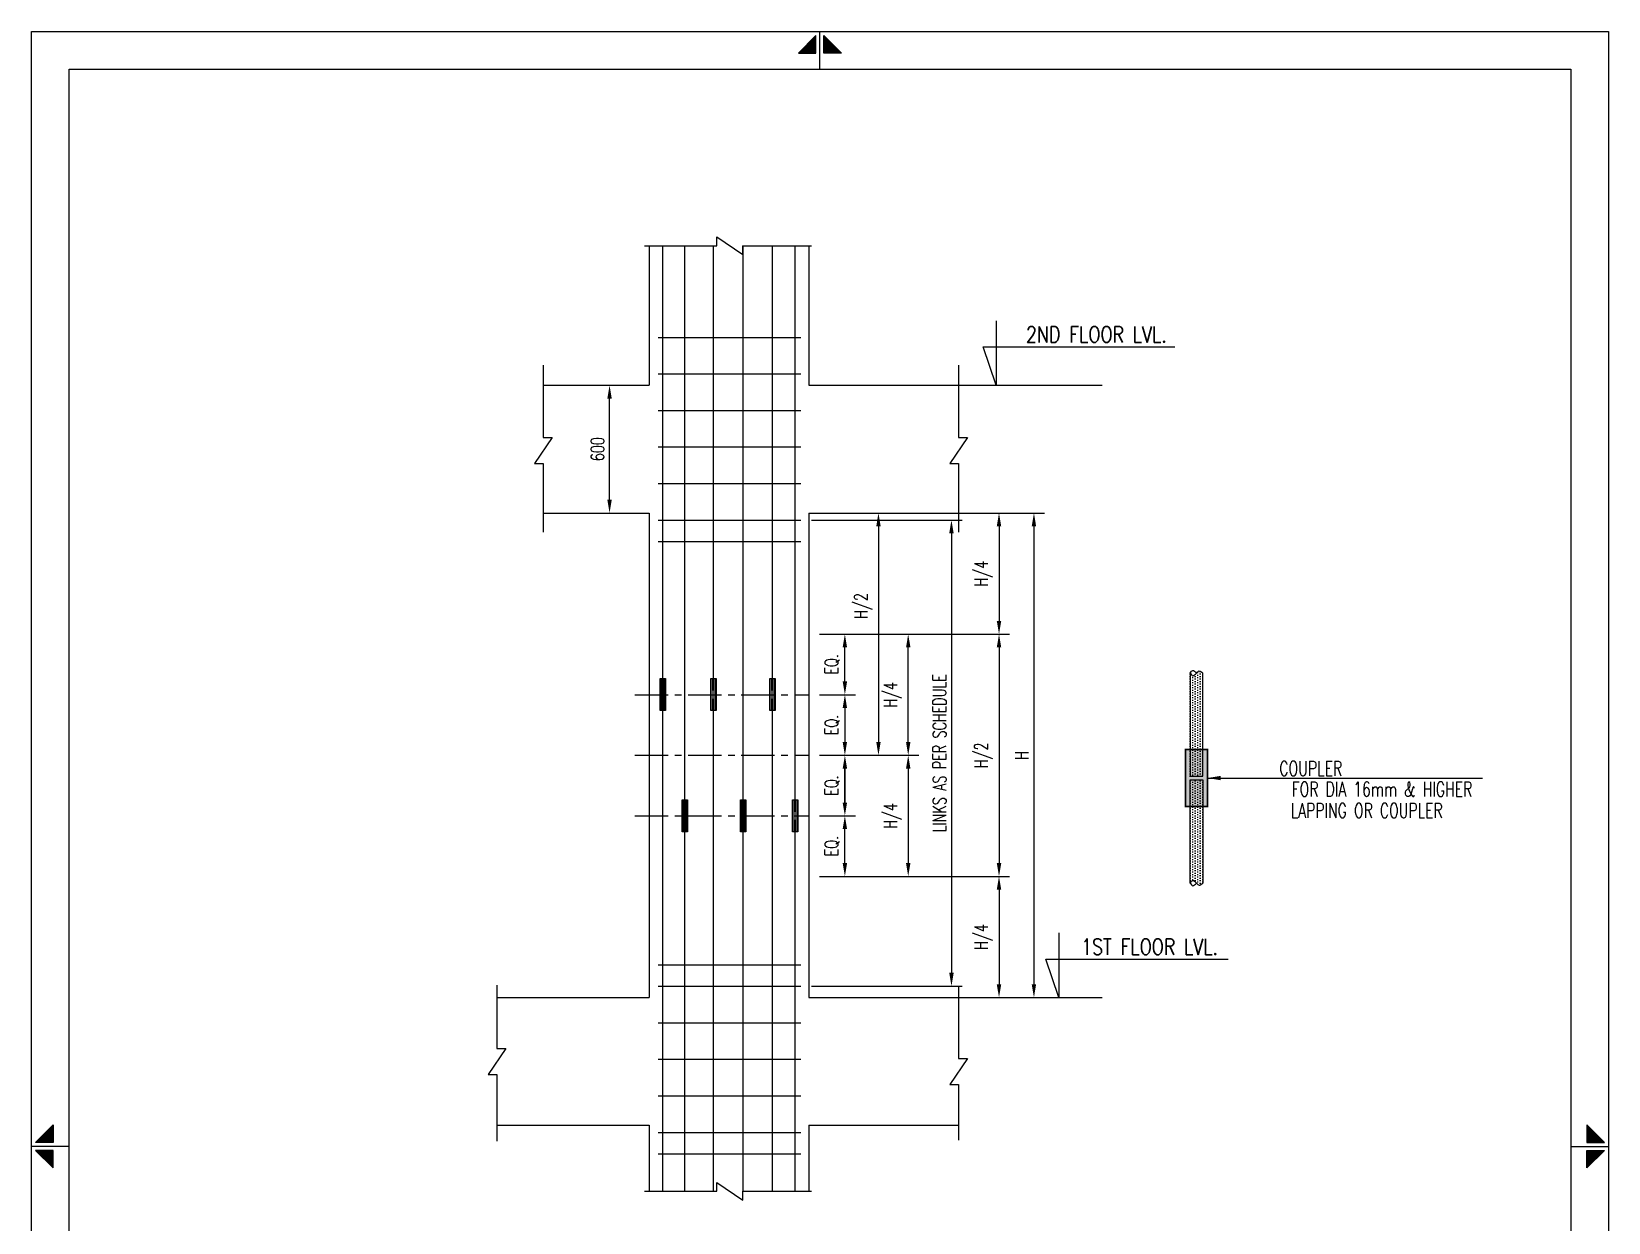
# Model space of a CAD drawing. Header units: inches. Extents: x -106001 to -76391, y -23486 to 18391.
# Drawn here: x -106001 to -76391, y -3978 to 18391 of the extents above; entities that cross this region are included whole.
import ezdxf
from ezdxf.enums import TextEntityAlignment as Align

# ---------------------------------------------------------------- set-up
doc = ezdxf.new("R2010")
doc.units = ezdxf.units.IN
doc.header["$LTSCALE"] = 500
doc.header["$MEASUREMENT"] = 0
doc.header["$PDMODE"] = 35
doc.linetypes.add('CENTER', pattern=[2, 1.25, -0.25, 0.25, -0.25])
for name, color, linetype in [('CEN', 8, 'CENTER'), ('DIM', 5, 'Continuous'), ('HACTH', 9, 'Continuous'), ('LINE CUT', 8, 'Continuous'), ('LINK', 2, 'Continuous'), ('PNA', 8, 'Continuous'), ('REINFORCEMENT', 6, 'Continuous'), ('S-COLUMN', 1, 'Continuous'), ('S-CONCRET LINE', 4, 'Continuous'), ('S-DIM-1', 5, 'Continuous'), ('S-REINFORCEMENT', 6, 'Continuous'), ('S-TEXT-1', 4, 'Continuous'), ('TEXT', 7, 'Continuous'), ('TEXT (SHEET)', 4, 'Continuous'), ('TXT1', 2, 'Continuous')]:
    doc.layers.add(name, color=color, linetype=linetype)
doc.styles.add('ROMAND', font='simplex.shx')
doc.styles.add('ROMANS', font='simplex.shx', dxfattribs={"width": 0.7})
doc.dimstyles.new('dim15(6.67)', dxfattribs={"dimtxt": 250, "dimasz": 250, "dimexe": 200, "dimexo": 200, "dimgap": 100, "dimtad": 1, "dimdec": 0, "dimlfac": 0.15, "dimzin": 0, "dimdsep": 46, "dimtxsty": 'ROMANS', "dimcen": 0, "dimclrd": 5, "dimclre": 5, "dimclrt": 4, "dimadec": 0, "dimazin": 0, "dimtfac": 1, "dimtdec": 0, "dimtix": 1, "dimtofl": 0, "dimtmove": 2, "dimatfit": 3, "dimfxl": 0, "dimtolj": 1, "dimtzin": 0, "dimlwd": -1, "dimlwe": -1, "dimarcsym": 0})
doc.dimstyles.new('dim25', dxfattribs={"dimtxt": 250, "dimasz": 250, "dimexe": 200, "dimexo": 200, "dimgap": 100, "dimtad": 1, "dimdec": 0, "dimlfac": 0.25, "dimzin": 0, "dimdsep": 46, "dimtxsty": 'ROMANS', "dimcen": 0, "dimclrd": 5, "dimclre": 5, "dimclrt": 4, "dimadec": 0, "dimazin": 0, "dimtfac": 1, "dimtdec": 0, "dimtix": 1, "dimtofl": 0, "dimtmove": 2, "dimatfit": 3, "dimfxl": 0, "dimtolj": 1, "dimtzin": 0, "dimlwd": -1, "dimlwe": -1, "dimarcsym": 0})

# ---------------------------------------------------------------- blocks, each defined once
blk = doc.blocks.new('*D16')
at = {"layer": 'Defpoints', "color": 0}
for p in [(-88896, 9347), (-89051, 247), (-87179, 247)]:
    blk.add_point(p, dxfattribs=at)
at = {"layer": 'S-DIM-1', "color": 5}
for p, q in [((-88696, 9347), (-86979, 9347)), ((-87179, 9097), (-87179, 497)), ((-88851, 247), (-86979, 247))]:
    blk.add_line(p, q, dxfattribs=at)
for points in [[(-87138, 9097), (-87221, 9097), (-87179, 9347)], [(-87221, 497), (-87138, 497), (-87179, 247)]]:
    blk.add_solid(points, dxfattribs=at)
at = {"layer": 'S-DIM-1', "color": 4, "insert": (-87404, 4797), "char_height": 250, "attachment_point": 5, "rotation": 90, "style": 'ROMANS'}
blk.add_mtext('\\A1;H', dxfattribs=at)
blk = doc.blocks.new('*D17')
at = {"layer": 'Defpoints', "color": 0}
for p in [(-91404, 9347), (-91404, 4797), (-90099, 4797)]:
    blk.add_point(p, dxfattribs=at)
at = {"layer": 'S-DIM-1', "color": 5}
for p, q in [((-91204, 9347), (-89899, 9347)), ((-90099, 9097), (-90099, 5047)), ((-91204, 4797), (-89899, 4797))]:
    blk.add_line(p, q, dxfattribs=at)
for points in [[(-90057, 9097), (-90140, 9097), (-90099, 9347)], [(-90140, 5047), (-90057, 5047), (-90099, 4797)]]:
    blk.add_solid(points, dxfattribs=at)
at = {"layer": 'S-DIM-1', "color": 4, "insert": (-90385, 7604), "char_height": 250, "attachment_point": 5, "rotation": 90, "style": 'ROMANS'}
blk.add_mtext('\\A1;H/2', dxfattribs=at)
blk = doc.blocks.new('*D18')
at = {"layer": 'Defpoints', "color": 0}
for p in [(-89203, 9347), (-91404, 7072), (-87835, 7072)]:
    blk.add_point(p, dxfattribs=at)
at = {"layer": 'S-DIM-1', "color": 5}
for p, q in [((-89003, 9347), (-87635, 9347)), ((-87835, 9097), (-87835, 7322)), ((-91204, 7072), (-87635, 7072))]:
    blk.add_line(p, q, dxfattribs=at)
for points in [[(-87793, 9097), (-87877, 9097), (-87835, 9347)], [(-87877, 7322), (-87793, 7322), (-87835, 7072)]]:
    blk.add_solid(points, dxfattribs=at)
at = {"layer": 'S-DIM-1', "color": 4, "insert": (-88126, 8210), "char_height": 250, "attachment_point": 5, "rotation": 90, "style": 'ROMANS'}
blk.add_mtext('\\A1;H/4', dxfattribs=at)
blk = doc.blocks.new('*D19')
at = {"layer": 'Defpoints', "color": 0}
for p in [(-91404, 7072), (-91404, 2522), (-87835, 2522)]:
    blk.add_point(p, dxfattribs=at)
at = {"layer": 'S-DIM-1', "color": 5}
for p, q in [((-91204, 7072), (-87635, 7072)), ((-87835, 6822), (-87835, 2772)), ((-91204, 2522), (-87635, 2522))]:
    blk.add_line(p, q, dxfattribs=at)
for points in [[(-87793, 6822), (-87877, 6822), (-87835, 7072)], [(-87877, 2772), (-87793, 2772), (-87835, 2522)]]:
    blk.add_solid(points, dxfattribs=at)
at = {"layer": 'S-DIM-1', "color": 4, "insert": (-88126, 4797), "char_height": 250, "attachment_point": 5, "rotation": 90, "style": 'ROMANS'}
blk.add_mtext('\\A1;H/2', dxfattribs=at)
blk = doc.blocks.new('*D20')
at = {"layer": 'Defpoints', "color": 0}
for p in [(-91404, 2522), (-89051, 247), (-87835, 247)]:
    blk.add_point(p, dxfattribs=at)
at = {"layer": 'S-DIM-1', "color": 5}
for p, q in [((-91204, 2522), (-87635, 2522)), ((-87835, 2272), (-87835, 497)), ((-88851, 247), (-87635, 247))]:
    blk.add_line(p, q, dxfattribs=at)
for points in [[(-87793, 2272), (-87877, 2272), (-87835, 2522)], [(-87877, 497), (-87793, 497), (-87835, 247)]]:
    blk.add_solid(points, dxfattribs=at)
at = {"layer": 'S-DIM-1', "color": 4, "insert": (-88126, 1385), "char_height": 250, "attachment_point": 5, "rotation": 90, "style": 'ROMANS'}
blk.add_mtext('\\A1;H/4', dxfattribs=at)
blk = doc.blocks.new('*D21')
at = {"layer": 'Defpoints', "color": 0}
for p in [(-91557, 9214), (-91557, 461), (-88728, 461)]:
    blk.add_point(p, dxfattribs=at)
at = {"layer": 'S-DIM-1', "color": 5}
for p, q in [((-91357, 9214), (-88528, 9214)), ((-88728, 8964), (-88728, 711)), ((-91357, 461), (-88528, 461))]:
    blk.add_line(p, q, dxfattribs=at)
for points in [[(-88686, 8964), (-88770, 8964), (-88728, 9214)], [(-88770, 711), (-88686, 711), (-88728, 461)]]:
    blk.add_solid(points, dxfattribs=at)
at = {"layer": 'S-DIM-1', "color": 4, "insert": (-88953, 4837), "char_height": 250, "attachment_point": 5, "rotation": 90, "style": 'ROMANS'}
blk.add_mtext('\\A1;LINKS AS PER SCHEDULE', dxfattribs=at)
blk = doc.blocks.new('*D22')
at = {"layer": 'Defpoints', "color": 0}
for p in [(-95399, 11747), (-95148, 11747), (-95399, 9347)]:
    blk.add_point(p, dxfattribs=at)
at = {"layer": 'S-COLUMN', "color": 5}
for p, q in [((-95199, 11747), (-94948, 11747)), ((-95148, 9597), (-95148, 11497)), ((-95199, 9347), (-94948, 9347))]:
    blk.add_line(p, q, dxfattribs=at)
for points in [[(-95106, 11497), (-95189, 11497), (-95148, 11747)], [(-95189, 9597), (-95106, 9597), (-95148, 9347)]]:
    blk.add_solid(points, dxfattribs=at)
at = {"layer": 'S-COLUMN', "color": 4, "insert": (-95373, 10547), "char_height": 250, "attachment_point": 5, "rotation": 90, "style": 'ROMANS'}
blk.add_mtext('\\A1;600', dxfattribs=at)
blk = doc.blocks.new('MID')
at = {"layer": 'TEXT'}
for p, q in [((8.94, 1.07), (4.27, 5.74)), ((4.27, 5.74), (4.27, 1.07)), ((0, 0), (10, 0)), ((4.27, 1.07), (8.94, 1.07)), ((8.94, -1.07), (4.27, -5.74)), ((4.27, -1.07), (8.94, -1.07)), ((4.27, -5.74), (4.27, -1.07))]:
    blk.add_line(p, q, dxfattribs=at)
for points in [[(4.27, 5.74), (8.94, 1.07), (4.27, 1.07)], [(4.27, -5.74), (8.94, -1.07), (4.27, -1.07)]]:
    blk.add_solid(points, dxfattribs=at)
blk = doc.blocks.new('A4')
at = {"layer": 'PNA', "color": 4}
blk.add_lwpolyline([(261008, -3862), (241268, -3862), (241268, 24056), (261008, 24056)], close=True, dxfattribs=at)
at = {"layer": 'PNA', "color": 3}
blk.add_lwpolyline([(260538, -3392), (241738, -3392), (241738, 23586), (260538, 23586)], close=True, dxfattribs=at)
at = {"layer": 'TEXT (SHEET)', "color": 4, "xscale": -47, "yscale": 47, "zscale": 47, "rotation": 270}
blk.add_blockref('MID', (251138, 23586), dxfattribs=at)
at = {"layer": 'TEXT (SHEET)', "color": 4, "yscale": 47, "zscale": 47}
for p, xscale in [((241738, 10097), -47), ((260538, 10097), 47)]:
    blk.add_blockref('MID', p, dxfattribs=dict(at, xscale=xscale))
blk = doc.blocks.new('*D23')
at = {"layer": 'Defpoints', "color": 0}
for p in [(-90204, 4797), (-90586, 2522), (-89540, 2522)]:
    blk.add_point(p, dxfattribs=at)
at = {"layer": 'S-DIM-1', "color": 5}
for p, q in [((-90004, 4797), (-89340, 4797)), ((-89540, 4547), (-89540, 2772)), ((-90386, 2522), (-89340, 2522))]:
    blk.add_line(p, q, dxfattribs=at)
for points in [[(-89498, 4547), (-89581, 4547), (-89540, 4797)], [(-89581, 2772), (-89498, 2772), (-89540, 2522)]]:
    blk.add_solid(points, dxfattribs=at)
at = {"layer": 'S-DIM-1', "color": 4, "insert": (-89830, 3660), "char_height": 250, "attachment_point": 5, "rotation": 90, "style": 'ROMANS'}
blk.add_mtext('\\A1;\\Fsimplex.shx|c1;H/4', dxfattribs=at)
blk = doc.blocks.new('*D24')
at = {"layer": 'Defpoints', "color": 0}
for p in [(-91404, 3660), (-90729, 3660), (-91404, 2522)]:
    blk.add_point(p, dxfattribs=at)
at = {"layer": 'S-DIM-1', "color": 5}
for p, q in [((-91204, 3660), (-90529, 3660)), ((-90729, 2772), (-90729, 3410)), ((-91204, 2522), (-90529, 2522))]:
    blk.add_line(p, q, dxfattribs=at)
for points in [[(-90688, 3410), (-90771, 3410), (-90729, 3660)], [(-90771, 2772), (-90688, 2772), (-90729, 2522)]]:
    blk.add_solid(points, dxfattribs=at)
at = {"layer": 'S-DIM-1', "color": 4, "insert": (-90966, 3091), "char_height": 250, "attachment_point": 5, "rotation": 90, "style": 'ROMANS'}
blk.add_mtext('\\A1;EQ.', dxfattribs=at)
blk = doc.blocks.new('*D25')
at = {"layer": 'Defpoints', "color": 0}
for p in [(-91404, 4797), (-90729, 4797), (-91404, 3660)]:
    blk.add_point(p, dxfattribs=at)
at = {"layer": 'S-DIM-1', "color": 5}
for p, q in [((-91204, 4797), (-90529, 4797)), ((-90729, 3910), (-90729, 4547)), ((-91204, 3660), (-90529, 3660))]:
    blk.add_line(p, q, dxfattribs=at)
for points in [[(-90688, 4547), (-90771, 4547), (-90729, 4797)], [(-90771, 3910), (-90688, 3910), (-90729, 3660)]]:
    blk.add_solid(points, dxfattribs=at)
at = {"layer": 'S-DIM-1', "color": 4, "insert": (-90966, 4229), "char_height": 250, "attachment_point": 5, "rotation": 90, "style": 'ROMANS'}
blk.add_mtext('\\A1;\\Fsimplex.shx|c1;EQ.', dxfattribs=at)
blk = doc.blocks.new('*D26')
at = {"layer": 'Defpoints', "color": 0}
for p in [(-91404, 7072), (-89540, 7072), (-91404, 4797)]:
    blk.add_point(p, dxfattribs=at)
at = {"layer": 'S-DIM-1', "color": 5}
for p, q in [((-91204, 7072), (-89340, 7072)), ((-89540, 5047), (-89540, 6822)), ((-91204, 4797), (-89340, 4797))]:
    blk.add_line(p, q, dxfattribs=at)
for points in [[(-89498, 6822), (-89581, 6822), (-89540, 7072)], [(-89581, 5047), (-89498, 5047), (-89540, 4797)]]:
    blk.add_solid(points, dxfattribs=at)
at = {"layer": 'S-DIM-1', "color": 4, "insert": (-89830, 5935), "char_height": 250, "attachment_point": 5, "rotation": 90, "style": 'ROMANS'}
blk.add_mtext('\\A1;\\Fsimplex.shx|c1;H/4', dxfattribs=at)
blk = doc.blocks.new('*D27')
at = {"layer": 'Defpoints', "color": 0}
for p in [(-91404, 4797), (-91404, 3660), (-90729, 3660)]:
    blk.add_point(p, dxfattribs=at)
at = {"layer": 'S-DIM-1', "color": 5}
for p, q in [((-91204, 4797), (-90529, 4797)), ((-90729, 4547), (-90729, 3910)), ((-91204, 3660), (-90529, 3660))]:
    blk.add_line(p, q, dxfattribs=at)
for points in [[(-90688, 4547), (-90771, 4547), (-90729, 4797)], [(-90771, 3910), (-90688, 3910), (-90729, 3660)]]:
    blk.add_solid(points, dxfattribs=at)
at = {"layer": 'S-DIM-1', "color": 4, "insert": (-90966, 4229), "char_height": 250, "attachment_point": 5, "rotation": 90, "style": 'ROMANS'}
blk.add_mtext('\\A1;EQ.', dxfattribs=at)
blk = doc.blocks.new('*D28')
at = {"layer": 'Defpoints', "color": 0}
for p in [(-91404, 7072), (-90729, 7072), (-91404, 5935)]:
    blk.add_point(p, dxfattribs=at)
at = {"layer": 'S-DIM-1', "color": 5}
for p, q in [((-91204, 7072), (-90529, 7072)), ((-90729, 6185), (-90729, 6822)), ((-91204, 5935), (-90529, 5935))]:
    blk.add_line(p, q, dxfattribs=at)
for points in [[(-90688, 6822), (-90771, 6822), (-90729, 7072)], [(-90771, 6185), (-90688, 6185), (-90729, 5935)]]:
    blk.add_solid(points, dxfattribs=at)
at = {"layer": 'S-DIM-1', "color": 4, "insert": (-90966, 6504), "char_height": 250, "attachment_point": 5, "rotation": 90, "style": 'ROMANS'}
blk.add_mtext('\\A1;\\Fsimplex.shx|c1;EQ.', dxfattribs=at)
blk = doc.blocks.new('*D29')
at = {"layer": 'Defpoints', "color": 0}
for p in [(-91404, 5935), (-91404, 4797), (-90729, 4797)]:
    blk.add_point(p, dxfattribs=at)
at = {"layer": 'S-DIM-1', "color": 5}
for p, q in [((-91204, 5935), (-90529, 5935)), ((-90729, 5685), (-90729, 5047)), ((-91204, 4797), (-90529, 4797))]:
    blk.add_line(p, q, dxfattribs=at)
for points in [[(-90688, 5685), (-90771, 5685), (-90729, 5935)], [(-90771, 5047), (-90688, 5047), (-90729, 4797)]]:
    blk.add_solid(points, dxfattribs=at)
at = {"layer": 'S-DIM-1', "color": 4, "insert": (-90966, 5366), "char_height": 250, "attachment_point": 5, "rotation": 90, "style": 'ROMANS'}
blk.add_mtext('\\A1;EQ.', dxfattribs=at)

msp = doc.modelspace()

# ---------------------------------------------------------------- hatches: boundary and pattern name
at = {"layer": 'DIM'}
h = msp.add_hatch(color=253, dxfattribs=at)
h.dxf.hatch_style = 1
h.paths.add_polyline_path([(-84335.2, 4905.4), (-84335.2, 3833.2), (-83921, 3833.2), (-83921, 4905.4)])
at = {"layer": 'HACTH'}
h = msp.add_hatch(dxfattribs=at)
h.set_pattern_fill('DOTS', color=256, scale=300, angle=90, style=0)
h.set_pattern_definition([(90, (4626.568, 2403.64), (-18.75, 9.375), [0, -18.75])])
h.paths.add_polyline_path([(-94194.5, 6240.6), (-94194.5, 5640.6), (-94094.5, 5640.6), (-94094.5, 6240.6)])
h = msp.add_hatch(dxfattribs=at)
h.set_pattern_fill('DOTS', color=256, scale=300, angle=90, style=0)
h.set_pattern_definition([(90, (5576.761, 2403.64), (-18.75, 9.375), [0, -18.75])])
h.paths.add_polyline_path([(-93244.3, 6240.6), (-93244.3, 5640.6), (-93144.3, 5640.6), (-93144.3, 6240.6)])
h = msp.add_hatch(dxfattribs=at)
h.set_pattern_fill('DOTS', color=256, scale=300, angle=90, style=0)
h.set_pattern_definition([(90, (6684.2, 2403.64), (-18.75, 9.375), [0, -18.75])])
h.paths.add_polyline_path([(-92136.8, 6240.6), (-92136.8, 5640.6), (-92036.8, 5640.6), (-92036.8, 6240.6)])
h = msp.add_hatch(dxfattribs=at)
h.set_pattern_fill('DOTS', color=256, scale=750, angle=90, style=0)
h.set_pattern_definition([(90, (-817605.284, 360677.163), (-46.875, 23.4375), [0, -46.875])])
edge = h.paths.add_edge_path()
edge.add_spline(control_points=[(-84248.1, 6341.5), (-84231.8, 6317.9), (-84195.9, 6266.1), (-84132.5, 6337.2), (-84074.2, 6399.8), (-84031.6, 6362.2), (-84008.1, 6341.5)], knot_values=[0, 0, 0, 0, 71.0868201, 156.1979291, 220.6434534, 299.3886961, 299.3886961, 299.3886961, 299.3886961], degree=3, periodic=0)
edge.add_line((-84008.1, 6341.5), (-84008.1, 4401.9))
edge.add_line((-84008.1, 4401.9), (-84248.1, 4401.9))
edge.add_line((-84248.1, 4401.9), (-84248.1, 6341.5))
h = msp.add_hatch(dxfattribs=at)
h.set_pattern_fill('DOTS', color=256, scale=750, angle=90, style=0)
h.set_pattern_definition([(90, (-817605.284, 360871.95), (-46.875, 23.4375), [0, -46.875])])
edge = h.paths.add_edge_path()
edge.add_line((-84248.1, 2397), (-84248.1, 4336.7))
edge.add_line((-84248.1, 4336.7), (-84008.1, 4336.7))
edge.add_line((-84008.1, 4336.7), (-84008.1, 2397))
edge.add_spline(control_points=[(-84008.1, 2397), (-84031.6, 2376.3), (-84074.2, 2338.7), (-84132.5, 2401.3), (-84195.9, 2472.5), (-84231.8, 2420.6), (-84248.1, 2397)], knot_values=[-299.3886961, -299.3886961, -299.3886961, -299.3886961, -220.6434534, -156.1979291, -71.0868201, 0, 0, 0, 0], degree=3, periodic=0)
h = msp.add_hatch(dxfattribs=at)
h.set_pattern_fill('DOTS', color=256, scale=300, angle=90, style=0)
h.set_pattern_definition([(90, (5038.344, 123.048), (-18.75, 9.375), [0, -18.75])])
h.paths.add_polyline_path([(-93782.7, 3960), (-93782.7, 3360), (-93682.7, 3360), (-93682.7, 3960)])
h = msp.add_hatch(dxfattribs=at)
h.set_pattern_fill('DOTS', color=256, scale=300, angle=90, style=0)
h.set_pattern_definition([(90, (6131.587, 123.048), (-18.75, 9.375), [0, -18.75])])
h.paths.add_polyline_path([(-92689.5, 3960), (-92689.5, 3360), (-92589.5, 3360), (-92589.5, 3960)])
h = msp.add_hatch(dxfattribs=at)
h.set_pattern_fill('DOTS', color=256, scale=300, angle=90, style=0)
h.set_pattern_definition([(90, (7106.568, 123.048), (-18.75, 9.375), [0, -18.75])])
h.paths.add_polyline_path([(-91714.5, 3960), (-91714.5, 3360), (-91614.5, 3360), (-91614.5, 3960)])

# ---------------------------------------------------------------- linework, layer by layer
at = {"layer": 'CEN'}
for p, q in [((-94673.6, 5935), (-91404.5, 5935)), ((-94673.6, 4797.5), (-91404.5, 4797.5)), ((-94673.6, 3660), (-91404.5, 3660))]:
    msp.add_line(p, q, dxfattribs=at)
at = {"layer": 'DIM', "color": 3, "linetype": 'Continuous'}
for p, q in [((-88593.3, 11747.5), (-85895.1, 11747.5)), ((-88593.3, 247.5), (-85895.1, 247.5))]:
    msp.add_line(p, q, dxfattribs=at)
at = {"layer": 'DIM'}
for points in [[(-94491.7, 14366.3), (-93133.8, 14366.3), (-93133.8, 14532.6), (-92647, 14199.9), (-92647, 14366.3), (-91353.1, 14366.3)], [(-94491.7, -3392.7), (-93133.8, -3392.7), (-93133.8, -3226.4), (-92647, -3559.1), (-92647, -3392.7), (-91353.1, -3392.7)]]:
    msp.add_lwpolyline(points, dxfattribs=at)
at = {"layer": 'DIM', "color": 8}
for points in [[(-96392.9, 12124.4), (-96392.9, 10766.5), (-96226.5, 10766.5), (-96559.2, 10279.7), (-96392.9, 10279.7), (-96392.9, 8985.7)], [(-88593.3, 12124.4), (-88593.3, 10766.5), (-88426.9, 10766.5), (-88759.6, 10279.7), (-88593.3, 10279.7), (-88593.3, 8985.7)], [(-97261.6, 480.1), (-97261.6, -709.1), (-97095.2, -709.1), (-97427.9, -1195.9), (-97261.6, -1195.9), (-97261.6, -2453)], [(-88593.3, 460.4), (-88593.3, -897.5), (-88426.9, -897.5), (-88759.6, -1384.4), (-88593.3, -1384.4), (-88593.3, -2431.5)]]:
    msp.add_lwpolyline(points, dxfattribs=at)
at = {"layer": 'DIM', "color": 8, "const_width": 30}
msp.add_lwpolyline([(-84335.2, 4905.4), (-83921, 4905.4), (-83921, 3833.2), (-84335.2, 3833.2)], close=True, dxfattribs=at)
at = {"layer": 'LINE CUT'}
for points in [[(-84248.1, 6341.5), (-84231.8, 6365.2), (-84195.9, 6417), (-84151, 6366.7), (-84128.1, 6341.5)], [(-84248.1, 2397), (-84231.8, 2373.4), (-84195.9, 2321.5), (-84151, 2371.9), (-84128.1, 2397)]]:
    msp.add_open_spline(points, degree=3, knots=[0, 0, 0, 0, 1.1847803, 2.6032989, 2.6032989, 2.6032989, 2.6032989], dxfattribs=at)
for points in [[(-84248.1, 6341.5), (-84197.2, 6291.9), (-84128.1, 6341.5), (-84076.6, 6380.3), (-84008.1, 6341.5)], [(-84248.1, 2397), (-84197.2, 2446.6), (-84128.1, 2397), (-84076.6, 2358.2), (-84008.1, 2397)]]:
    msp.add_spline(points, degree=3, dxfattribs=at)
at = {"layer": 'LINK'}
for p, q in [((-94237.2, 12646.6), (-91556.7, 12646.6)), ((-94237.2, 11960.6), (-91556.7, 11960.6)), ((-94237.2, 11274.6), (-91556.7, 11274.6)), ((-94237.2, 10588.6), (-91556.7, 10588.6)), ((-94237.2, 9902.6), (-91556.7, 9902.6)), ((-94237.2, 9214.1), (-91556.7, 9214.1)), ((-94237.2, 8814.1), (-91556.7, 8814.1)), ((-94237.2, 860.6), (-91556.7, 860.6)), ((-94237.2, 460.6), (-91556.7, 460.6)), ((-94237.2, -225.4), (-91556.7, -225.4)), ((-94237.2, -911.4), (-91556.7, -911.4)), ((-94237.2, -1597.4), (-91556.7, -1597.4)), ((-94237.2, -2285.9), (-91556.7, -2285.9)), ((-94237.2, -2685.9), (-91556.7, -2685.9))]:
    msp.add_line(p, q, dxfattribs=at)
at = {"layer": 'REINFORCEMENT'}
for points in [[(-84248.1, 6341.5), (-84248.1, 4401.9), (-84008.1, 4401.9), (-84008.1, 6341.5)], [(-84248.1, 2397), (-84248.1, 4336.7), (-84008.1, 4336.7), (-84008.1, 2397)]]:
    msp.add_lwpolyline(points, dxfattribs=at)
at = {"layer": 'S-CONCRET LINE', "color": 130, "linetype": 'Continuous'}
for p, q in [((-94404.5, 14373.5), (-94404.5, 11747.5)), ((-91404.5, 14373.5), (-91404.5, 11747.5)), ((-96392.9, 11747.5), (-94404.5, 11747.5)), ((-91404.5, 11747.5), (-88593.3, 11747.5)), ((-96392.9, 9347.5), (-94404.5, 9347.5)), ((-94404.5, 9347.5), (-94404.5, 247.5)), ((-91404.5, 9347.5), (-91404.5, 247.5)), ((-91404.5, 9347.5), (-88593.3, 9347.5)), ((-97261.6, 247.5), (-94404.5, 247.5)), ((-91404.5, 247.5), (-88593.3, 247.5)), ((-97261.6, -2152.5), (-94404.5, -2152.5)), ((-94404.5, -2152.5), (-94404.5, -3392.7)), ((-91404.5, -2152.5), (-91404.5, -3392.7)), ((-91404.5, -2152.5), (-88593.3, -2152.5))]:
    msp.add_line(p, q, dxfattribs=at)
for points in [[(-94194.5, 6240.6), (-94094.5, 6240.6), (-94094.5, 5640.6), (-94194.5, 5640.6)], [(-93244.3, 6240.6), (-93144.3, 6240.6), (-93144.3, 5640.6), (-93244.3, 5640.6)], [(-92136.8, 6240.6), (-92036.8, 6240.6), (-92036.8, 5640.6), (-92136.8, 5640.6)], [(-93782.7, 3960), (-93682.7, 3960), (-93682.7, 3360), (-93782.7, 3360)], [(-92689.5, 3960), (-92589.5, 3960), (-92589.5, 3360), (-92689.5, 3360)], [(-91714.5, 3960), (-91614.5, 3960), (-91614.5, 3360), (-91714.5, 3360)]]:
    msp.add_lwpolyline(points, close=True, dxfattribs=at)
at = {"layer": 'S-REINFORCEMENT'}
for p, q in [((-94144.5, 6015.6), (-94144.5, 14373.5)), ((-93732.7, 3735), (-93732.7, 14373.5)), ((-93194.3, 6015.6), (-93194.3, 14373.5)), ((-92639.5, 3735), (-92639.5, 14373.5)), ((-92086.8, 6015.6), (-92086.8, 14373.5)), ((-91664.5, 3735), (-91664.5, 14366.3)), ((-94144.5, -3392.7), (-94144.5, 5854.4)), ((-93194.3, -3392.7), (-93194.3, 5854.4)), ((-92086.8, -3392.7), (-92086.8, 5854.4)), ((-93732.7, -3392.7), (-93732.7, 3585)), ((-92639.5, -3392.7), (-92639.5, 3585)), ((-91664.5, -3392.7), (-91664.5, 3585))]:
    msp.add_line(p, q, dxfattribs=at)
at = {"layer": 'TXT1'}
for points in [[(-87886.7, 12959.7), (-87886.7, 11747.5), (-88132.3, 12469.2), (-84531.8, 12469.2)], [(-86708.9, 1459.7), (-86708.9, 247.5), (-86954.5, 969.2), (-83533, 969.2)]]:
    msp.add_lwpolyline(points, dxfattribs=at)

# ---------------------------------------------------------------- block references
at = {"xscale": 1.499999999999976, "yscale": 1.499999999999976, "zscale": 1.499999999999976}
msp.add_blockref('A4', (-467904, -17693.9), dxfattribs=at)

# ---------------------------------------------------------------- texts
at = {"layer": 'S-TEXT-1', "linetype": 'ByBlock', "style": 'ROMANS', "width": 0.7}
for s, p in [('COUPLER', (-81981.5, 4549.2)), ('FOR DIA 16mm & HIGHER', (-80644.1, 4160.2)), ('LAPPING OR COUPLER', (-80931.5, 3758.4))]:
    msp.add_text(s, height=275, dxfattribs=at).set_placement(p, align=Align.MIDDLE)
at = {"layer": 'TXT1', "style": 'ROMAND', "width": 0.8}
for s, p in [('2ND FLOOR LVL.', (-86006.8, 12551.5)), ('1ST FLOOR LVL.', (-85008, 1051.5))]:
    msp.add_text(s, height=300, dxfattribs=at).set_placement(p, align=Align.CENTER)

# ---------------------------------------------------------------- dimensions: what is measured, and where the dimension line sits
at = {"layer": 'S-COLUMN'}
dim = msp.add_linear_dim(base=(-95147.7, 11747.5), p1=(-95398.7, 9347.5), p2=(-95398.7, 11747.5), angle=90, dimstyle='dim25', dxfattribs=at)
dim.commit()
dim.dimension.update_dxf_attribs({"geometry": '*D22', "text_midpoint": (-95372.7, 10547.5)})
at = {"layer": 'S-DIM-1'}
for base, p1, p2, text, picture, middle in [((-88728.1, 460.6), (-91556.7, 9214.1), (-91556.7, 460.6), 'LINKS AS PER SCHEDULE', '*D21', (-88953.1, 4837.4)), ((-87835.1, 7072.5), (-89203.3, 9347.5), (-91404.5, 7072.5), 'H/4', '*D18', (-88125.6, 8210)), ((-87179.2, 247.5), (-88896.5, 9347.5), (-89050.8, 247.5), 'H', '*D16', (-87404.2, 4797.5)), ((-87835.1, 247.5), (-91404.5, 2522.5), (-89050.8, 247.5), 'H/4', '*D20', (-88125.6, 1385))]:
    dim = msp.add_linear_dim(base=base, p1=p1, p2=p2, angle=90, text=text, dimstyle='dim25', dxfattribs=at)
    dim.commit()
    dim.dimension.update_dxf_attribs({"geometry": picture, "text_midpoint": middle})
dim = msp.add_linear_dim(base=(-90098.6, 4797.5), p1=(-91404.5, 9347.5), p2=(-91404.5, 4797.5), angle=90, text='H/2', dimstyle='dim25', override={"dimtmove": 1}, dxfattribs=at)
dim.commit()
dim.dimension.update_dxf_attribs({"geometry": '*D17', "text_midpoint": (-90094.6, 7604), "dimtype": 160})
for base, p1, p2, text, dimstyle, picture, middle in [((-87835.1, 2522.5), (-91404.5, 7072.5), (-91404.5, 2522.5), 'H/2', 'dim25', '*D19', (-88125.6, 4797.5)), ((-89539.6, 7072.5), (-91404.5, 4797.5), (-91404.5, 7072.5), '\\Fsimplex.shx|c1;H/4', 'dim15(6.67)', '*D26', (-89830.1, 5935)), ((-90729.3, 7072.5), (-91404.5, 5935), (-91404.5, 7072.5), '\\Fsimplex.shx|c1;EQ.', 'dim15(6.67)', '*D28', (-90966.2, 6503.7)), ((-90729.3, 4797.5), (-91404.5, 5935), (-91404.5, 4797.5), 'EQ.', 'dim15(6.67)', '*D29', (-90966.2, 5366.2)), ((-90729.3, 4797.5), (-91404.5, 3660), (-91404.5, 4797.5), '\\Fsimplex.shx|c1;EQ.', 'dim15(6.67)', '*D25', (-90966.2, 4228.7)), ((-90729.3, 3660), (-91404.5, 4797.5), (-91404.5, 3660), 'EQ.', 'dim15(6.67)', '*D27', (-90966.2, 4228.7)), ((-89539.6, 2522.5), (-90203.6, 4797.5), (-90585.7, 2522.5), '\\Fsimplex.shx|c1;H/4', 'dim15(6.67)', '*D23', (-89830.1, 3660)), ((-90729.3, 3660), (-91404.5, 2522.5), (-91404.5, 3660), 'EQ.', 'dim15(6.67)', '*D24', (-90966.2, 3091.2))]:
    dim = msp.add_linear_dim(base=base, p1=p1, p2=p2, angle=90, text=text, dimstyle=dimstyle, override={"dimtxsty": 'ROMANS'}, dxfattribs=at)
    dim.commit()
    dim.dimension.update_dxf_attribs({"geometry": picture, "text_midpoint": middle})

# ---------------------------------------------------------------- leaders
at = {"layer": 'DIM'}
msp.add_leader([(-83921, 4369.3), (-78759.1, 4369.3)], dimstyle='dim25', dxfattribs=at)

doc.saveas('drawing.dxf')
